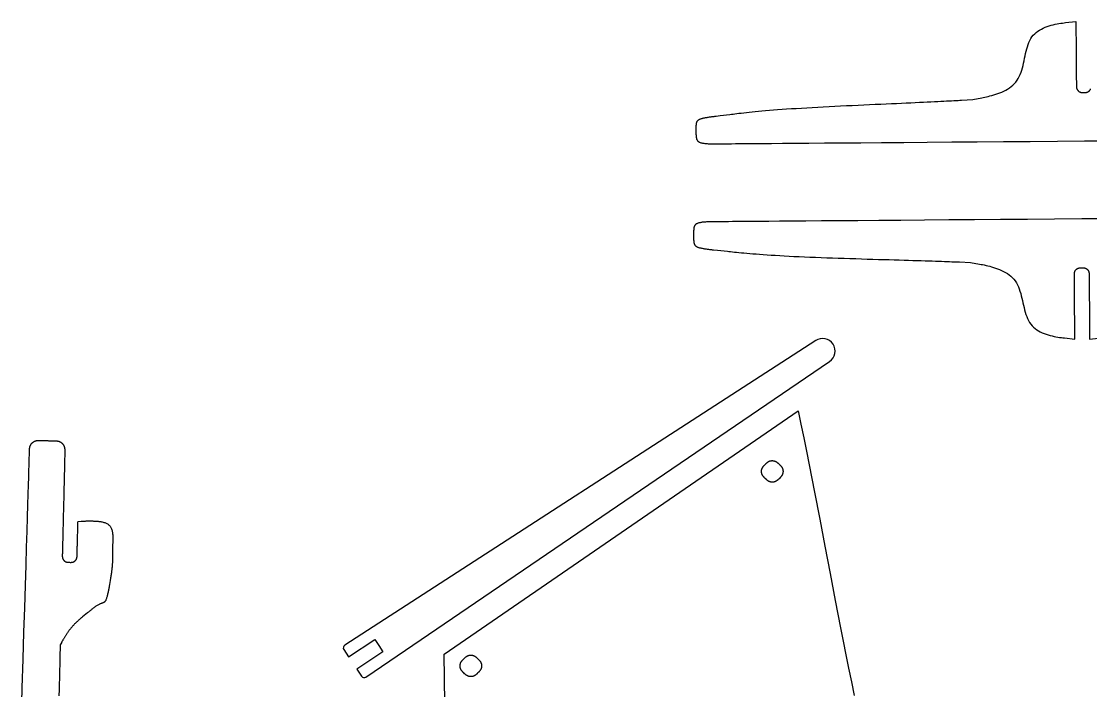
# Model space of a CAD drawing. Header units: millimetres. Extents: x -1615 to -947, y -821 to -185.
# Drawn here: x -1590.3 to -1249.1, y -406.3 to -192.7 of the extents above; entities that cross this region are included whole.
import ezdxf

# ---------------------------------------------------------------- set-up
doc = ezdxf.new("R2010")
doc.units = ezdxf.units.MM

msp = doc.modelspace()

# ---------------------------------------------------------------- linework, layer by layer
at = {"flags": 128}
for points in [[(-1242.280625, -230.929077), (-1250.989706, -230.995776), (-1259.698786, -231.062477), (-1268.349741, -231.128732), (-1276.884446, -231.194097), (-1285.244775, -231.258126), (-1293.372605, -231.320374), (-1301.209808, -231.380397), (-1308.698261, -231.437749), (-1315.779838, -231.491985), (-1322.396415, -231.542659), (-1328.489864, -231.589326), (-1334.016594, -231.631654), (-1338.991135, -231.669752), (-1343.442552, -231.703844), (-1347.399903, -231.734153), (-1350.892254, -231.7609), (-1353.948666, -231.784308), (-1356.598203, -231.804599), (-1358.869926, -231.821998), (-1360.792899, -231.836725), (-1362.396183, -231.849005), (-1363.708842, -231.859058), (-1364.759939, -231.867108), (-1365.578534, -231.873377), (-1366.193692, -231.878088), (-1366.634474, -231.881465), (-1366.929943, -231.883727), (-1367.109162, -231.8851), (-1367.201193, -231.885804), (-1367.2351, -231.886064), (-1367.239943, -231.886101), (-1368.414378, -231.895105), (-1368.59907, -231.896478), (-1368.799696, -231.897717), (-1369.014571, -231.898556), (-1369.24201, -231.898721), (-1369.480331, -231.897949), (-1369.72785, -231.895969), (-1369.982883, -231.892511), (-1370.243746, -231.887308), (-1370.508755, -231.880092), (-1370.776227, -231.870593), (-1371.044478, -231.858543), (-1371.311825, -231.843674), (-1371.576582, -231.825716), (-1371.837066, -231.8044), (-1372.091595, -231.77946), (-1372.338484, -231.750625), (-1372.576049, -231.717628), (-1372.802606, -231.680199), (-1373.016473, -231.63807), (-1373.215964, -231.590973), (-1373.399799, -231.538717), (-1373.568302, -231.481429), (-1373.722202, -231.419311), (-1373.862224, -231.352569), (-1373.989099, -231.281409), (-1374.103551, -231.206032), (-1374.20631, -231.126646), (-1374.298102, -231.043451), (-1374.379654, -230.956656), (-1374.451696, -230.866462), (-1374.514953, -230.773075), (-1374.570153, -230.676699), (-1374.618024, -230.577538), (-1374.659293, -230.475797), (-1374.694689, -230.37168), (-1374.724936, -230.265392), (-1374.750765, -230.157136), (-1374.772902, -230.047118), (-1374.792074, -229.935541), (-1374.809009, -229.822611), (-1374.824325, -229.708557), (-1374.838205, -229.593725), (-1374.850721, -229.478484), (-1374.861947, -229.363204), (-1374.871956, -229.248254), (-1374.880821, -229.134004), (-1374.888614, -229.020825), (-1374.895409, -228.909087), (-1374.901279, -228.799161), (-1374.906298, -228.691415), (-1374.910537, -228.58622), (-1374.914071, -228.483947), (-1374.916972, -228.384964), (-1374.919313, -228.289643), (-1374.921167, -228.198354), (-1374.922608, -228.111465), (-1374.923709, -228.029349), (-1374.924542, -227.952373), (-1374.925182, -227.88091), (-1374.928909, -227.398544), (-1374.932118, -226.981818), (-1374.932604, -226.916261), (-1374.933021, -226.844919), (-1374.933252, -226.768259), (-1374.93318, -226.686744), (-1374.932687, -226.600844), (-1374.931658, -226.51102), (-1374.929974, -226.417741), (-1374.927518, -226.321473), (-1374.924174, -226.222682), (-1374.919825, -226.121831), (-1374.914353, -226.019389), (-1374.907641, -225.915821), (-1374.899573, -225.811592), (-1374.890031, -225.70717), (-1374.878897, -225.603018), (-1374.866056, -225.499603), (-1374.85139, -225.397392), (-1374.834782, -225.296849), (-1374.816114, -225.198442), (-1374.79527, -225.102636), (-1374.772049, -225.009802), (-1374.745921, -224.919937), (-1374.716266, -224.832943), (-1374.682471, -224.748722), (-1374.643922, -224.667176), (-1374.6, -224.588207), (-1374.550091, -224.511716), (-1374.493579, -224.437607), (-1374.429848, -224.365781), (-1374.358284, -224.29614), (-1374.278269, -224.228587), (-1374.189189, -224.163022), (-1374.090427, -224.099349), (-1373.98137, -224.03747), (-1373.8614, -223.977285), (-1373.729902, -223.918699), (-1373.58626, -223.861612), (-1373.429859, -223.805927), (-1373.260083, -223.751544), (-1373.076316, -223.698369), (-1372.878307, -223.646324), (-1372.667266, -223.595436), (-1372.444764, -223.545754), (-1372.212374, -223.497324), (-1371.97167, -223.450195), (-1371.724224, -223.404416), (-1371.471609, -223.360036), (-1371.215398, -223.317102), (-1370.957164, -223.275664), (-1370.698478, -223.23577), (-1370.440916, -223.197467), (-1370.186051, -223.160805), (-1369.935452, -223.125832), (-1369.690695, -223.092596), (-1369.453353, -223.061146), (-1369.224997, -223.031531), (-1369.007202, -223.003798), (-1368.801539, -222.977996), (-1368.609582, -222.954174), (-1367.30947, -222.793952), (-1364.208151, -222.411635), (-1363.719564, -222.351477), (-1363.183682, -222.285928), (-1362.599728, -222.215334), (-1361.966929, -222.140037), (-1361.284507, -222.060382), (-1360.551688, -221.976712), (-1359.767697, -221.889372), (-1358.931757, -221.798707), (-1358.043094, -221.705061), (-1357.10093, -221.608777), (-1356.104492, -221.510199), (-1355.053004, -221.409673), (-1353.94569, -221.30754), (-1352.781774, -221.204148), (-1351.560481, -221.099838), (-1350.281036, -220.994956), (-1348.942663, -220.889844), (-1347.544587, -220.784849), (-1346.086031, -220.680314), (-1344.566221, -220.576583), (-1342.985544, -220.473951), (-1341.349039, -220.372515), (-1339.662906, -220.272326), (-1337.933348, -220.173434), (-1336.166565, -220.075887), (-1334.36876, -219.979735), (-1332.546133, -219.885027), (-1330.704887, -219.791812), (-1328.851223, -219.70014), (-1326.991342, -219.61006), (-1325.131444, -219.521623), (-1323.277733, -219.434875), (-1321.43641, -219.349867), (-1319.613675, -219.266649), (-1317.815731, -219.18527), (-1316.048778, -219.10578), (-1314.319019, -219.028227), (-1312.632654, -218.95266), (-1310.995886, -218.87913), (-1309.414914, -218.807685), (-1307.89478, -218.73837), (-1306.435872, -218.671205), (-1305.037419, -218.606208), (-1303.698647, -218.543392), (-1302.418785, -218.482774), (-1301.197059, -218.424371), (-1300.032699, -218.368198), (-1298.924929, -218.314271), (-1297.872981, -218.262605), (-1296.876079, -218.213217), (-1295.933452, -218.166122), (-1295.044327, -218.121336), (-1294.207934, -218.078875), (-1293.423497, -218.038756), (-1292.690245, -218.000994), (-1292.007407, -217.965603), (-1291.374209, -217.932601), (-1290.789879, -217.902003), (-1290.253643, -217.873826), (-1286.661349, -217.684629), (-1283.788057, -217.10049), (-1283.336262, -217.008229), (-1282.845861, -216.905657), (-1282.321345, -216.791224), (-1281.767208, -216.663381), (-1281.187941, -216.520579), (-1280.588037, -216.361266), (-1279.97199, -216.183897), (-1279.34429, -215.986918), (-1278.709432, -215.768783), (-1278.071907, -215.527941), (-1277.436208, -215.262843), (-1276.806828, -214.971939), (-1276.188258, -214.653681), (-1275.584993, -214.306518), (-1275.001523, -213.928902), (-1274.442342, -213.519282), (-1273.911943, -213.076111), (-1273.414817, -212.597837), (-1272.955457, -212.082913), (-1272.538357, -211.529788), (-1272.166482, -210.937863), (-1271.836702, -210.310344), (-1271.544358, -209.651389), (-1271.284792, -208.965151), (-1271.053347, -208.255788), (-1270.845367, -207.527456), (-1270.656192, -206.784311), (-1270.481166, -206.03051), (-1270.315631, -205.270208), (-1270.154928, -204.507561), (-1269.994402, -203.746725), (-1269.829394, -202.991859), (-1269.655247, -202.247116), (-1269.467302, -201.516653), (-1269.260904, -200.804626), (-1269.031392, -200.115192), (-1268.774112, -199.452507), (-1268.484405, -198.820727), (-1268.157613, -198.224007), (-1267.789078, -197.666506), (-1267.375663, -197.151366), (-1266.920305, -196.677688), (-1266.427462, -196.243559), (-1265.901593, -195.847069), (-1265.347152, -195.486306), (-1264.768598, -195.159358), (-1264.170389, -194.864312), (-1263.556983, -194.599258), (-1262.932834, -194.362283), (-1262.302403, -194.151475), (-1261.670146, -193.964924), (-1261.04052, -193.800718), (-1260.417982, -193.656944), (-1259.806992, -193.53169), (-1259.212004, -193.423046), (-1258.637478, -193.3291), (-1258.087868, -193.247938), (-1257.567637, -193.177651), (-1257.081237, -193.116326), (-1253.783274, -192.719472), (-1253.78327, -192.719897), (-1253.783247, -192.722865), (-1253.783186, -192.73092), (-1253.783066, -192.746609), (-1253.782868, -192.772473), (-1253.782574, -192.811056), (-1253.782162, -192.864904), (-1253.781614, -192.93656), (-1253.780911, -193.028567), (-1253.780032, -193.143471), (-1253.778959, -193.283814), (-1253.777673, -193.452141), (-1253.776152, -193.650997), (-1253.77438, -193.882924), (-1253.772334, -194.150467), (-1253.769997, -194.45617), (-1253.767349, -194.802576), (-1253.76437, -195.192231), (-1253.761042, -195.627677), (-1253.757343, -196.111459), (-1253.753266, -196.644849), (-1253.748838, -197.224031), (-1253.7441, -197.843917), (-1253.739088, -198.499418), (-1253.733844, -199.185447), (-1253.728406, -199.896917), (-1253.722811, -200.628737), (-1253.717099, -201.375822), (-1253.711311, -202.133084), (-1253.705483, -202.895433), (-1253.699655, -203.657781), (-1253.693866, -204.415042), (-1253.688155, -205.162128), (-1253.682561, -205.893949), (-1253.677122, -206.605419), (-1253.671878, -207.291447), (-1253.666866, -207.946949), (-1253.662128, -208.566834), (-1253.6577, -209.146016), (-1253.653623, -209.679406), (-1253.649925, -210.163188), (-1253.646596, -210.598634), (-1253.643617, -210.988289), (-1253.640969, -211.334696), (-1253.638632, -211.640398), (-1253.636587, -211.907942), (-1253.634814, -212.139869), (-1253.633294, -212.338724), (-1253.632007, -212.507051), (-1253.630934, -212.647394), (-1253.630056, -212.762298), (-1253.629353, -212.854305), (-1253.628805, -212.925962), (-1253.628393, -212.979809), (-1253.628098, -213.018393), (-1253.6279, -213.044257), (-1253.627781, -213.059945), (-1253.627718, -213.068001), (-1253.627696, -213.070968), (-1253.627693, -213.071393), (-1253.626034, -213.28816), (-1253.625751, -213.32227), (-1253.625312, -213.359437), (-1253.624586, -213.399473), (-1253.623442, -213.442184), (-1253.621748, -213.487377), (-1253.619374, -213.53486), (-1253.616188, -213.584442), (-1253.612059, -213.635931), (-1253.606858, -213.689133), (-1253.600451, -213.743857), (-1253.592707, -213.79991), (-1253.583498, -213.857101), (-1253.572689, -213.915237), (-1253.560151, -213.974127), (-1253.545753, -214.033577), (-1253.529364, -214.093395), (-1253.510852, -214.153391), (-1253.490086, -214.21337), (-1253.466935, -214.273142), (-1253.441269, -214.332513), (-1253.412993, -214.391307), (-1253.382176, -214.449404), (-1253.348919, -214.506699), (-1253.313326, -214.563089), (-1253.275504, -214.618468), (-1253.235553, -214.672732), (-1253.19358, -214.725776), (-1253.149688, -214.777495), (-1253.103979, -214.827786), (-1253.056561, -214.876543), (-1253.007534, -214.923662), (-1252.957005, -214.969039), (-1252.905077, -215.012569), (-1252.851853, -215.054146), (-1252.797438, -215.093668), (-1252.741936, -215.131028), (-1252.685451, -215.166123), (-1252.628085, -215.198847), (-1252.569946, -215.229098), (-1252.511134, -215.256769), (-1252.451771, -215.281796), (-1252.392029, -215.304274), (-1252.332102, -215.324341), (-1252.272178, -215.342129), (-1252.212448, -215.357775), (-1252.153102, -215.371415), (-1252.094331, -215.383183), (-1252.036326, -215.393216), (-1251.979275, -215.401648), (-1251.92337, -215.408615), (-1251.868801, -215.414252), (-1251.815758, -215.418695), (-1251.764433, -215.422079), (-1251.715013, -215.424541), (-1251.667692, -215.426213), (-1251.622658, -215.427235), (-1251.580102, -215.427738), (-1251.540214, -215.427859), (-1251.503185, -215.427734), (-1251.253254, -215.425862), (-1251.037304, -215.424283), (-1251.003323, -215.424011), (-1250.966296, -215.423585), (-1250.926414, -215.422871), (-1250.88387, -215.421736), (-1250.838857, -215.420049), (-1250.791566, -215.417676), (-1250.74219, -215.414488), (-1250.690921, -215.41035), (-1250.637952, -215.405131), (-1250.583475, -215.398699), (-1250.527683, -215.390922), (-1250.470767, -215.381666), (-1250.412921, -215.370801), (-1250.354336, -215.358195), (-1250.295205, -215.343713), (-1250.23572, -215.327225), (-1250.176074, -215.308599), (-1250.116459, -215.287702), (-1250.057067, -215.264401), (-1249.998092, -215.238566), (-1249.939709, -215.210103), (-1249.882038, -215.179078), (-1249.825179, -215.145595), (-1249.769235, -215.109759), (-1249.714309, -215.071675), (-1249.660503, -215.031447), (-1249.60792, -214.989182), (-1249.556662, -214.944983), (-1249.506831, -214.898955), (-1249.458531, -214.851203), (-1249.411862, -214.801831), (-1249.366928, -214.750946), (-1249.323831, -214.698651), (-1249.282673, -214.645051), (-1249.243557, -214.590251), (-1249.206586, -214.534356), (-1249.17186, -214.477471), (-1249.139485, -214.419701), (-1249.109561, -214.361148), (-1249.08219, -214.301921)], [(-1243.196609, -255.721071), (-1251.905689, -255.787758), (-1260.61477, -255.854445), (-1269.265725, -255.920687), (-1277.800431, -255.986038), (-1286.16076, -256.050055), (-1294.28859, -256.112291), (-1302.125794, -256.172302), (-1309.614247, -256.229642), (-1316.695824, -256.283868), (-1323.312401, -256.334532), (-1329.405851, -256.38119), (-1334.932582, -256.42351), (-1339.907123, -256.461601), (-1344.358539, -256.495686), (-1348.31589, -256.525988), (-1351.808242, -256.552729), (-1354.864654, -256.576134), (-1357.514191, -256.596421), (-1359.785914, -256.613817), (-1361.708887, -256.628541), (-1363.312172, -256.640818), (-1364.624831, -256.650869), (-1365.675927, -256.658917), (-1366.494523, -256.665186), (-1367.10968, -256.669896), (-1367.550462, -256.673271), (-1367.845931, -256.675534), (-1368.02515, -256.676905), (-1368.117182, -256.67761), (-1368.151088, -256.67787), (-1368.155932, -256.677907), (-1369.330424, -256.686912), (-1369.515126, -256.68837), (-1369.715757, -256.690207), (-1369.93063, -256.692664), (-1370.158056, -256.695985), (-1370.396349, -256.700412), (-1370.64382, -256.706188), (-1370.898783, -256.713556), (-1371.159547, -256.722758), (-1371.424427, -256.734038), (-1371.691734, -256.747637), (-1371.95978, -256.7638), (-1372.226878, -256.782769), (-1372.49134, -256.804786), (-1372.751478, -256.830095), (-1373.005605, -256.858938), (-1373.252031, -256.891557), (-1373.489071, -256.928197), (-1373.715036, -256.969098), (-1373.928237, -257.014506), (-1374.126988, -257.064661), (-1374.310003, -257.119734), (-1374.47761, -257.179605), (-1374.63054, -257.244081), (-1374.769524, -257.312967), (-1374.895292, -257.386071), (-1375.008574, -257.463201), (-1375.110101, -257.544161), (-1375.200604, -257.628759), (-1375.280813, -257.716803), (-1375.351459, -257.808098), (-1375.413274, -257.902452), (-1375.466987, -257.999669), (-1375.513328, -258.099559), (-1375.553029, -258.201929), (-1375.586819, -258.306583), (-1375.615431, -258.41333), (-1375.639595, -258.521974), (-1375.66004, -258.632325), (-1375.677497, -258.744188), (-1375.692698, -258.857371), (-1375.706265, -258.971649), (-1375.718383, -259.086684), (-1375.729133, -259.202108), (-1375.738593, -259.317552), (-1375.746841, -259.432645), (-1375.753956, -259.547019), (-1375.760018, -259.660307), (-1375.765103, -259.772138), (-1375.769293, -259.882144), (-1375.772663, -259.989956), (-1375.775295, -260.095205), (-1375.777266, -260.197521), (-1375.778654, -260.296537), (-1375.77954, -260.391884), (-1375.78, -260.483192), (-1375.780114, -260.570093), (-1375.779961, -260.652217), (-1375.779619, -260.729196), (-1375.779167, -260.800661), (-1375.775532, -261.283029), (-1375.772326, -261.699638), (-1375.771803, -261.765176), (-1375.771122, -261.836496), (-1375.770173, -261.91313), (-1375.768847, -261.99461), (-1375.767033, -262.080471), (-1375.764621, -262.170243), (-1375.761502, -262.26346), (-1375.757567, -262.359653), (-1375.752704, -262.458357), (-1375.746804, -262.559102), (-1375.739759, -262.661423), (-1375.731456, -262.764851), (-1375.721787, -262.868919), (-1375.710642, -262.97316), (-1375.69791, -263.077105), (-1375.683483, -263.180288), (-1375.66725, -263.282241), (-1375.649101, -263.382497), (-1375.628927, -263.480588), (-1375.606617, -263.576048), (-1375.581978, -263.6685), (-1375.554476, -263.757941), (-1375.523495, -263.84446), (-1375.488418, -263.928144), (-1375.448626, -264.009083), (-1375.403503, -264.087365), (-1375.352433, -264.163077), (-1375.294797, -264.236309), (-1375.229979, -264.307148), (-1375.157361, -264.375685), (-1375.076326, -264.442006), (-1374.986258, -264.5062), (-1374.886539, -264.568356), (-1374.776552, -264.628563), (-1374.655679, -264.686908), (-1374.523303, -264.74348), (-1374.378809, -264.798367), (-1374.221578, -264.851659), (-1374.050993, -264.903442), (-1373.866437, -264.953807), (-1373.667658, -265.002822), (-1373.455864, -265.050482), (-1373.232628, -265.096762), (-1372.999526, -265.141637), (-1372.758129, -265.185086), (-1372.510012, -265.227081), (-1372.256747, -265.267598), (-1371.999908, -265.306614), (-1371.741069, -265.344104), (-1371.481802, -265.380044), (-1371.223684, -265.414409), (-1370.968285, -265.447175), (-1370.717179, -265.478317), (-1370.471941, -265.507811), (-1370.234143, -265.535633), (-1370.005359, -265.561758), (-1369.787163, -265.586161), (-1369.581127, -265.608819), (-1369.388827, -265.629708), (-1368.086405, -265.770057), (-1364.9796, -266.104783), (-1364.490149, -266.157443), (-1363.953328, -266.214768), (-1363.368362, -266.276402), (-1362.734485, -266.34199), (-1362.050926, -266.411174), (-1361.316913, -266.4836), (-1360.531677, -266.558911), (-1359.694448, -266.636752), (-1358.804455, -266.716767), (-1357.860929, -266.798599), (-1356.8631, -266.881893), (-1355.810196, -266.966293), (-1354.701449, -267.051443), (-1353.536088, -267.136986), (-1352.313342, -267.222568), (-1351.032442, -267.307833), (-1349.692617, -267.392423), (-1348.293097, -267.475984), (-1346.833113, -267.558159), (-1345.311893, -267.638593), (-1343.72983, -267.716997), (-1342.091963, -267.793349), (-1340.404494, -267.867695), (-1338.673624, -267.94008), (-1336.905555, -268.010551), (-1335.106488, -268.079152), (-1333.282626, -268.14593), (-1331.440167, -268.21093), (-1329.585315, -268.274197), (-1327.724272, -268.335779), (-1325.863237, -268.395718), (-1324.008414, -268.454064), (-1322.166003, -268.510859), (-1320.342207, -268.56615), (-1318.543226, -268.619982), (-1316.775262, -268.672402), (-1315.044516, -268.723456), (-1313.35719, -268.773187), (-1311.719485, -268.821643), (-1310.137604, -268.868868), (-1308.616584, -268.914896), (-1307.156817, -268.959712), (-1305.757529, -269.003289), (-1304.417951, -269.045596), (-1303.137307, -269.086609), (-1301.914829, -269.126299), (-1300.749741, -269.164637), (-1299.641274, -269.201598), (-1298.588655, -269.237152), (-1297.591111, -269.271272), (-1296.647871, -269.303929), (-1295.758162, -269.335098), (-1294.921214, -269.364749), (-1294.136252, -269.392855), (-1293.402506, -269.419389), (-1292.719204, -269.444322), (-1292.085572, -269.467627), (-1291.500839, -269.489276), (-1290.964235, -269.509242), (-1287.369452, -269.643428), (-1284.487534, -270.183528), (-1284.034377, -270.268863), (-1283.542459, -270.363918), (-1283.016249, -270.47031), (-1282.460216, -270.589658), (-1281.878827, -270.723579), (-1281.276551, -270.873692), (-1280.657854, -271.041614), (-1280.027209, -271.228964), (-1279.38908, -271.437358), (-1278.747938, -271.668417), (-1278.108249, -271.923757), (-1277.474483, -272.204997), (-1276.851108, -272.513753), (-1276.242593, -272.851646), (-1275.653404, -273.220292), (-1275.088011, -273.621308), (-1274.550883, -274.056316), (-1274.046486, -274.52693), (-1273.57929, -275.034769), (-1273.153763, -275.581452), (-1272.772864, -276.167622), (-1272.433507, -276.790027), (-1272.131103, -277.444438), (-1271.861054, -278.12663), (-1271.61877, -278.832375), (-1271.399656, -279.557447), (-1271.19912, -280.297618), (-1271.012567, -281.048661), (-1270.835405, -281.806348), (-1270.663041, -282.566454), (-1270.490881, -283.324751), (-1270.31433, -284.077012), (-1270.128798, -284.81901), (-1269.929689, -285.546517), (-1269.712411, -286.255307), (-1269.472371, -286.941153), (-1269.204974, -287.599829), (-1268.905628, -288.227105), (-1268.56974, -288.818757), (-1268.192715, -289.370555), (-1267.771465, -289.879309), (-1267.308913, -290.345963), (-1266.809486, -290.772498), (-1266.277613, -291.160892), (-1265.717721, -291.513126), (-1265.134237, -291.83118), (-1264.531588, -292.117033), (-1263.914204, -292.372665), (-1263.286509, -292.600056), (-1262.652933, -292.801187), (-1262.017903, -292.978034), (-1261.385845, -293.132582), (-1260.761189, -293.266807), (-1260.148362, -293.38269), (-1259.551789, -293.48221), (-1258.9759, -293.567349), (-1258.425122, -293.640084), (-1257.903882, -293.702397), (-1257.416609, -293.756266), (-1254.113007, -294.10257), (-1254.11301, -294.102146), (-1254.113033, -294.099178), (-1254.113094, -294.091123), (-1254.113214, -294.075434), (-1254.113412, -294.04957), (-1254.113708, -294.010986), (-1254.114119, -293.957138), (-1254.114668, -293.885481), (-1254.115372, -293.793473), (-1254.116251, -293.678568), (-1254.117325, -293.538224), (-1254.118614, -293.369895), (-1254.120136, -293.171038), (-1254.121911, -292.939109), (-1254.123958, -292.671564), (-1254.126298, -292.365858), (-1254.12895, -292.019449), (-1254.131932, -291.629792), (-1254.135264, -291.194341), (-1254.138967, -290.710555), (-1254.143048, -290.177161), (-1254.147481, -289.597974), (-1254.152226, -288.978084), (-1254.157243, -288.322576), (-1254.162493, -287.636541), (-1254.167938, -286.925066), (-1254.173539, -286.193239), (-1254.179257, -285.446148), (-1254.185053, -284.68888), (-1254.190887, -283.926524), (-1254.196722, -283.164169), (-1254.202517, -282.406902), (-1254.208235, -281.659811), (-1254.213836, -280.927983), (-1254.219281, -280.216508), (-1254.224531, -279.530473), (-1254.229548, -278.874966), (-1254.234292, -278.255075), (-1254.238724, -277.675889), (-1254.242807, -277.142494), (-1254.246509, -276.658708), (-1254.249843, -276.223258), (-1254.252824, -275.8336), (-1254.255475, -275.487191), (-1254.257815, -275.181486), (-1254.259862, -274.91394), (-1254.261638, -274.682012), (-1254.263159, -274.483154), (-1254.264448, -274.314826), (-1254.265522, -274.174481), (-1254.266401, -274.059577), (-1254.267106, -273.967568), (-1254.267653, -273.895912), (-1254.268066, -273.842063), (-1254.268361, -273.803479), (-1254.26856, -273.777615), (-1254.26868, -273.761928), (-1254.268741, -273.753871), (-1254.268764, -273.750903), (-1254.268767, -273.750479), (-1254.270424, -273.53377), (-1254.270663, -273.49967), (-1254.270792, -273.462509), (-1254.270679, -273.422477), (-1254.270189, -273.379765), (-1254.269187, -273.334563), (-1254.267541, -273.28706), (-1254.265115, -273.237446), (-1254.261777, -273.185912), (-1254.257392, -273.132648), (-1254.251826, -273.077842), (-1254.244946, -273.021687), (-1254.236616, -272.96437), (-1254.226704, -272.906083), (-1254.215074, -272.847016), (-1254.201595, -272.787358), (-1254.186132, -272.7273), (-1254.168549, -272.667032), (-1254.148714, -272.606742), (-1254.126493, -272.546623), (-1254.101751, -272.486863), (-1254.074393, -272.427639), (-1254.044484, -272.36907), (-1254.012125, -272.311264), (-1253.977419, -272.254326), (-1253.940466, -272.198363), (-1253.901369, -272.143481), (-1253.860232, -272.089787), (-1253.817155, -272.037385), (-1253.772241, -271.986383), (-1253.725592, -271.936888), (-1253.677311, -271.889005), (-1253.627499, -271.842841), (-1253.576259, -271.798502), (-1253.523692, -271.756093), (-1253.469902, -271.715722), (-1253.41499, -271.677495), (-1253.359057, -271.641518), (-1253.302208, -271.607897), (-1253.244543, -271.57674), (-1253.186165, -271.54815), (-1253.127191, -271.522195), (-1253.067799, -271.498784), (-1253.008181, -271.477783), (-1252.948529, -271.45906), (-1252.889037, -271.442482), (-1252.829896, -271.427917), (-1252.771301, -271.415232), (-1252.713442, -271.404295), (-1252.656513, -271.394973), (-1252.600705, -271.387135), (-1252.546213, -271.380646), (-1252.493229, -271.375376), (-1252.441943, -271.371192), (-1252.392551, -271.367961), (-1252.345243, -271.36555), (-1252.300214, -271.363827), (-1252.257655, -271.362661), (-1252.217758, -271.361918), (-1252.180716, -271.361465), (-1251.930688, -271.359443), (-1251.714796, -271.357807), (-1251.680825, -271.357572), (-1251.643806, -271.357447), (-1251.603929, -271.357567), (-1251.561384, -271.358069), (-1251.516362, -271.359084), (-1251.469054, -271.360751), (-1251.419648, -271.363202), (-1251.368335, -271.366574), (-1251.315307, -271.371002), (-1251.260752, -271.376618), (-1251.204863, -271.38356), (-1251.147828, -271.391962), (-1251.089837, -271.401959), (-1251.031082, -271.413686), (-1250.971753, -271.427277), (-1250.912038, -271.442868), (-1250.85213, -271.460595), (-1250.792219, -271.48059), (-1250.732494, -271.502991), (-1250.673145, -271.52793), (-1250.614349, -271.555505), (-1250.556224, -271.585652), (-1250.498874, -271.618266), (-1250.442403, -271.653247), (-1250.386915, -271.690489), (-1250.332513, -271.72989), (-1250.279301, -271.771346), (-1250.227385, -271.814755), (-1250.176867, -271.860014), (-1250.12785, -271.907019), (-1250.08044, -271.955668), (-1250.03474, -272.005857), (-1249.990854, -272.057483), (-1249.948886, -272.110442), (-1249.90894, -272.164632), (-1249.871119, -272.21995), (-1249.835528, -272.276293), (-1249.802271, -272.333557), (-1249.771451, -272.391638), (-1249.743172, -272.450436), (-1249.7175, -272.50983), (-1249.694342, -272.569642), (-1249.673568, -272.629679), (-1249.655045, -272.689747), (-1249.638644, -272.749652), (-1249.624233, -272.809201), (-1249.611683, -272.868199), (-1249.60086, -272.926453), (-1249.591636, -272.98377), (-1249.583878, -273.039956), (-1249.577454, -273.094817), (-1249.572236, -273.148159), (-1249.568092, -273.199788), (-1249.564891, -273.249511), (-1249.562501, -273.297135), (-1249.560792, -273.342464), (-1249.559634, -273.385307), (-1249.558894, -273.425469), (-1249.558441, -273.462756), (-1249.556411, -273.714443), (-1249.556408, -273.714868), (-1249.556385, -273.717847), (-1249.556323, -273.725931), (-1249.556204, -273.741673), (-1249.556005, -273.767627), (-1249.555709, -273.806346), (-1249.555297, -273.86038), (-1249.554748, -273.932286), (-1249.554043, -274.024614), (-1249.553162, -274.139917), (-1249.552086, -274.28075), (-1249.550795, -274.449663), (-1249.549272, -274.649211), (-1249.547494, -274.881945), (-1249.545443, -275.15042), (-1249.5431, -275.457187), (-1249.540444, -275.8048), (-1249.537458, -276.195811), (-1249.534121, -276.632774), (-1249.530413, -277.11824), (-1249.526325, -277.653487), (-1249.521885, -278.234685), (-1249.517134, -278.85673), (-1249.51211, -279.514514), (-1249.506852, -280.202932), (-1249.501399, -280.916878), (-1249.495789, -281.651248), (-1249.490063, -282.400934), (-1249.484259, -283.160832), (-1249.478416, -283.925835), (-1249.472573, -284.690839), (-1249.466769, -285.450738), (-1249.461042, -286.200423), (-1249.455433, -286.934793), (-1249.44998, -287.648739), (-1249.444722, -288.337157), (-1249.439697, -288.994941), (-1249.434946, -289.616985), (-1249.430507, -290.198184), (-1249.426419, -290.733431), (-1249.422711, -291.218898), (-1249.419373, -291.65586), (-1249.416387, -292.046872), (-1249.413731, -292.394484), (-1249.411389, -292.701251), (-1249.409339, -292.969726), (-1249.407561, -293.202461), (-1249.406036, -293.402009), (-1249.404746, -293.570922), (-1249.40367, -293.711754), (-1249.40279, -293.827058), (-1249.402085, -293.919385), (-1249.401535, -293.991291), (-1249.401122, -294.045326), (-1249.400826, -294.084044), (-1249.400629, -294.109999), (-1249.400509, -294.125741), (-1249.400447, -294.133825), (-1249.400424, -294.136803), (-1249.40042, -294.137229), (-1246.524325, -293.858013)], [(-1452.610053, -598.752233), (-1455.393246, -394.651393), (-1342.428533, -316.974176)], [(-1342.428533, -316.974176), (-1341.528427, -321.295985), (-1340.641933, -325.620227), (-1339.767654, -329.946595), (-1338.904196, -334.274781), (-1338.05016, -338.604478), (-1337.20415, -342.935377), (-1335.530625, -351.599556), (-1333.872449, -360.264858), (-1332.218449, -368.928824), (-1330.557454, -377.588995), (-1328.878292, -386.24291), (-1328.028407, -390.566753), (-1327.169792, -394.888111), (-1326.301049, -399.206675), (-1325.420781, -403.522138), (-1324.527594, -407.834192)], [(-1590.252623, -415.066272), (-1589.95876, -405.401357), (-1589.680865, -396.261573), (-1589.421217, -387.721939), (-1589.182098, -379.857474), (-1588.965217, -372.724441), (-1588.770006, -366.304087), (-1588.595324, -360.558901), (-1588.440029, -355.451375), (-1588.302982, -350.943998), (-1588.183042, -346.999263), (-1588.079069, -343.579658), (-1587.989922, -340.647675), (-1587.91446, -338.165805), (-1587.851544, -336.096538), (-1587.800033, -334.402365), (-1587.758786, -333.045776), (-1587.726662, -331.989262), (-1587.702522, -331.195313), (-1587.685225, -330.626421), (-1587.67363, -330.245076), (-1587.666597, -330.013768), (-1587.662986, -329.894988), (-1587.661655, -329.851227), (-1587.661465, -329.844976), (-1587.651834, -329.529738), (-1587.650286, -329.480135), (-1587.648412, -329.426088), (-1587.646029, -329.36788), (-1587.642955, -329.305796), (-1587.639008, -329.240119), (-1587.634004, -329.171134), (-1587.627763, -329.099125), (-1587.620102, -329.024374), (-1587.610838, -328.947168), (-1587.59979, -328.867789), (-1587.586775, -328.786522), (-1587.571611, -328.70365), (-1587.554116, -328.619458), (-1587.534107, -328.534229), (-1587.511402, -328.448249), (-1587.485819, -328.3618), (-1587.457176, -328.275166), (-1587.425291, -328.188633), (-1587.389981, -328.102483), (-1587.351064, -328.017001), (-1587.308413, -327.932448), (-1587.262122, -327.848994), (-1587.212342, -327.766785), (-1587.159221, -327.685969), (-1587.10291, -327.606693), (-1587.043557, -327.529104), (-1586.981313, -327.453348), (-1586.916328, -327.379573), (-1586.84875, -327.307926), (-1586.778729, -327.238553), (-1586.706415, -327.171602), (-1586.631958, -327.10722), (-1586.555508, -327.045553), (-1586.477213, -326.986749), (-1586.397223, -326.930954), (-1586.315689, -326.878316), (-1586.23276, -326.828982), (-1586.148585, -326.783098), (-1586.063314, -326.740812), (-1585.977096, -326.70227), (-1585.890103, -326.667561), (-1585.802589, -326.636544), (-1585.714832, -326.609018), (-1585.627107, -326.584782), (-1585.53969, -326.563637), (-1585.452858, -326.545381), (-1585.366888, -326.529815), (-1585.282056, -326.516739), (-1585.198637, -326.505951), (-1585.116909, -326.497252), (-1585.037148, -326.490442), (-1584.95963, -326.48532), (-1584.884632, -326.481685), (-1584.812429, -326.479338), (-1584.743299, -326.478078), (-1584.677518, -326.477705), (-1584.615361, -326.478018), (-1584.557106, -326.478817), (-1584.503028, -326.479903), (-1584.138043, -326.488721), (-1584.137951, -326.488724), (-1584.13731, -326.488739), (-1584.135568, -326.488781), (-1584.132175, -326.488864), (-1584.126582, -326.488999), (-1584.118239, -326.489201), (-1584.106595, -326.489484), (-1584.0911, -326.489859), (-1584.071204, -326.490341), (-1584.046357, -326.490943), (-1584.016009, -326.491679), (-1583.97961, -326.492561), (-1583.936609, -326.493603), (-1583.886457, -326.494818), (-1583.828603, -326.49622), (-1583.762497, -326.497822), (-1583.68759, -326.499638), (-1583.60333, -326.501679), (-1583.509169, -326.503961), (-1583.404555, -326.506496), (-1583.289214, -326.509292), (-1583.163971, -326.512327), (-1583.029926, -326.515575), (-1582.888179, -326.51901), (-1582.739831, -326.522605), (-1582.585982, -326.526333), (-1582.427732, -326.530168), (-1582.266181, -326.534083), (-1582.10243, -326.538052), (-1581.937578, -326.542046), (-1581.772727, -326.546041), (-1581.608976, -326.55001), (-1581.447425, -326.553925), (-1581.289175, -326.55776), (-1581.135326, -326.561488), (-1580.986978, -326.565083), (-1580.845231, -326.568518), (-1580.711186, -326.571766), (-1580.585943, -326.574801), (-1580.470602, -326.577597), (-1580.365988, -326.580132), (-1580.271827, -326.582414), (-1580.187567, -326.584455), (-1580.11266, -326.586271), (-1580.046554, -326.587873), (-1579.9887, -326.589275), (-1579.938548, -326.59049), (-1579.895547, -326.591532), (-1579.859148, -326.592414), (-1579.8288, -326.59315), (-1579.803953, -326.593752), (-1579.784057, -326.594234), (-1579.768562, -326.594609), (-1579.756918, -326.594892), (-1579.748574, -326.595094), (-1579.742981, -326.595229), (-1579.739589, -326.595312), (-1579.737847, -326.595354), (-1579.737205, -326.595369), (-1579.737114, -326.595372), (-1579.438617, -326.602606), (-1579.391649, -326.603773), (-1579.340469, -326.605215), (-1579.285345, -326.607101), (-1579.226544, -326.609596), (-1579.164332, -326.612867), (-1579.098976, -326.617082), (-1579.030743, -326.622407), (-1578.959898, -326.62901), (-1578.886709, -326.637058), (-1578.811443, -326.646718), (-1578.734366, -326.658156), (-1578.655745, -326.671539), (-1578.575846, -326.687036), (-1578.494936, -326.704812), (-1578.413282, -326.725034), (-1578.331151, -326.747871), (-1578.248808, -326.773488), (-1578.166521, -326.802053), (-1578.084557, -326.833732), (-1578.003181, -326.868693), (-1577.922638, -326.907054), (-1577.843074, -326.948732), (-1577.764615, -326.993598), (-1577.687386, -327.041521), (-1577.611509, -327.092369), (-1577.537111, -327.146013), (-1577.464315, -327.202321), (-1577.393246, -327.261163), (-1577.324028, -327.322408), (-1577.256785, -327.385926), (-1577.191643, -327.451585), (-1577.128726, -327.519255), (-1577.068157, -327.588806), (-1577.010062, -327.660106), (-1576.954565, -327.733024), (-1576.90179, -327.807431), (-1576.851862, -327.883196), (-1576.804905, -327.960187), (-1576.761044, -328.038274), (-1576.720403, -328.117327), (-1576.683061, -328.197192), (-1576.648909, -328.27763), (-1576.617796, -328.358381), (-1576.589567, -328.439182), (-1576.564069, -328.519773), (-1576.541149, -328.599891), (-1576.520653, -328.679276), (-1576.502428, -328.757666), (-1576.486321, -328.834801), (-1576.472178, -328.910418), (-1576.459846, -328.984256), (-1576.449172, -329.056055), (-1576.440001, -329.125552), (-1576.432182, -329.192487), (-1576.42556, -329.256597), (-1576.419981, -329.317623), (-1576.415294, -329.375302), (-1576.411344, -329.429373), (-1576.407977, -329.479574), (-1576.386564, -329.818437), (-1576.38658, -329.819128), (-1576.386698, -329.823959), (-1576.387016, -329.837074), (-1576.387636, -329.862613), (-1576.388658, -329.904718), (-1576.390182, -329.967531), (-1576.39231, -330.055193), (-1576.395141, -330.171845), (-1576.398776, -330.321629), (-1576.403316, -330.508687), (-1576.408861, -330.737159), (-1576.415511, -331.011188), (-1576.423368, -331.334915), (-1576.432531, -331.712482), (-1576.443101, -332.148029), (-1576.45518, -332.645699), (-1576.468866, -333.209633), (-1576.484261, -333.843972), (-1576.501465, -334.552858), (-1576.520579, -335.340433), (-1576.541653, -336.208767), (-1576.564536, -337.151648), (-1576.589027, -338.160793), (-1576.614926, -339.227918), (-1576.642031, -340.344742), (-1576.67014, -341.50298), (-1576.699054, -342.694351), (-1576.728571, -343.910571), (-1576.75849, -345.143356), (-1576.78861, -346.384425), (-1576.81873, -347.625493), (-1576.848649, -348.858279), (-1576.878166, -350.074499), (-1576.907079, -351.265869), (-1576.935189, -352.424108), (-1576.962294, -353.540931), (-1576.988192, -354.608057), (-1577.012684, -355.617202), (-1577.035567, -356.560083), (-1577.056641, -357.428416), (-1577.075755, -358.215991), (-1577.092959, -358.924877), (-1577.108354, -359.559217), (-1577.12204, -360.12315), (-1577.134118, -360.62082), (-1577.144689, -361.056368), (-1577.153852, -361.433934), (-1577.161709, -361.757661), (-1577.168359, -362.03169), (-1577.173904, -362.260163), (-1577.178444, -362.44722), (-1577.182079, -362.597005), (-1577.18491, -362.713657), (-1577.187038, -362.801318), (-1577.188562, -362.864131), (-1577.189584, -362.906236), (-1577.190204, -362.931776), (-1577.190522, -362.94489), (-1577.190639, -362.949722), (-1577.190656, -362.950412), (-1577.195906, -363.167846), (-1577.19671, -363.202061), (-1577.197455, -363.239347), (-1577.198005, -363.279516), (-1577.198223, -363.322378), (-1577.19797, -363.367743), (-1577.19711, -363.415422), (-1577.195507, -363.465226), (-1577.193021, -363.516966), (-1577.189518, -363.57045), (-1577.184858, -363.625491), (-1577.178906, -363.681898), (-1577.171524, -363.739483), (-1577.162575, -363.798055), (-1577.151921, -363.857425), (-1577.139426, -363.917404), (-1577.124953, -363.977803), (-1577.108363, -364.03843), (-1577.089521, -364.099098), (-1577.068288, -364.159617), (-1577.044529, -364.219797), (-1577.018144, -364.279462), (-1576.989196, -364.338493), (-1576.957785, -364.396783), (-1576.924011, -364.454226), (-1576.887974, -364.510715), (-1576.849777, -364.566144), (-1576.809518, -364.620407), (-1576.767299, -364.673398), (-1576.72322, -364.72501), (-1576.677382, -364.775137), (-1576.629885, -364.823672), (-1576.58083, -364.87051), (-1576.530318, -364.915544), (-1576.478448, -364.958668), (-1576.425323, -364.999775), (-1576.371041, -365.038759), (-1576.315704, -365.075513), (-1576.259413, -365.109932), (-1576.202268, -365.14191), (-1576.144369, -365.171339), (-1576.085833, -365.198153), (-1576.026838, -365.222441), (-1575.96758, -365.244332), (-1575.908252, -365.263956), (-1575.84905, -365.28144), (-1575.790168, -365.296913), (-1575.7318, -365.310504), (-1575.674142, -365.322343), (-1575.617387, -365.332557), (-1575.56173, -365.341276), (-1575.507367, -365.348629), (-1575.45449, -365.354743), (-1575.403296, -365.359749), (-1575.353978, -365.363774), (-1575.306731, -365.366948), (-1575.26175, -365.369399), (-1575.219229, -365.371257), (-1575.179364, -365.372649), (-1575.142347, -365.373705), (-1574.89247, -365.379803), (-1574.676607, -365.385011), (-1574.64264, -365.385809), (-1574.605623, -365.386545), (-1574.565746, -365.387083), (-1574.523196, -365.387284), (-1574.478162, -365.387009), (-1574.430833, -365.38612), (-1574.381397, -365.384477), (-1574.330042, -365.381944), (-1574.276957, -365.37838), (-1574.222331, -365.373649), (-1574.166352, -365.36761), (-1574.109208, -365.360127), (-1574.051089, -365.351059), (-1573.992182, -365.340269), (-1573.932676, -365.327619), (-1573.872759, -365.312969), (-1573.812621, -365.296182), (-1573.752449, -365.277118), (-1573.692432, -365.25564), (-1573.632758, -365.231609), (-1573.573603, -365.204926), (-1573.515084, -365.175654), (-1573.457305, -365.143896), (-1573.400371, -365.109753), (-1573.344387, -365.07333), (-1573.289455, -365.034729), (-1573.235681, -364.994051), (-1573.183169, -364.951401), (-1573.132023, -364.90688), (-1573.082348, -364.860591), (-1573.034247, -364.812637), (-1572.987825, -364.763121), (-1572.943186, -364.712145), (-1572.900435, -364.659811), (-1572.859675, -364.606223), (-1572.821011, -364.551483), (-1572.784548, -364.495694), (-1572.750389, -364.438958), (-1572.718638, -364.381378), (-1572.689401, -364.323057), (-1572.662743, -364.264113), (-1572.638575, -364.204724), (-1572.616772, -364.145086), (-1572.597206, -364.085393), (-1572.579753, -364.025839), (-1572.564284, -363.966619), (-1572.550674, -363.907928), (-1572.538796, -363.849961), (-1572.528525, -363.79291), (-1572.519732, -363.736972), (-1572.512293, -363.682341), (-1572.50608, -363.629211), (-1572.500967, -363.577777), (-1572.496828, -363.528234), (-1572.493536, -363.480775), (-1572.490965, -363.435596), (-1572.488988, -363.392891), (-1572.48748, -363.352854), (-1572.486312, -363.315681), (-1572.479449, -363.064751), (-1572.479443, -363.064527), (-1572.4794, -363.062956), (-1572.479283, -363.058694), (-1572.479056, -363.050393), (-1572.478681, -363.036707), (-1572.478122, -363.016291), (-1572.477342, -362.987798), (-1572.476303, -362.949883), (-1572.47497, -362.901198), (-1572.473305, -362.840398), (-1572.471272, -362.766138), (-1572.468833, -362.67707), (-1572.465951, -362.571848), (-1572.462591, -362.449127), (-1572.458714, -362.307561), (-1572.454284, -362.145802), (-1572.449265, -361.962506), (-1572.443619, -361.756326), (-1572.437309, -361.525915), (-1572.430299, -361.269929), (-1572.42257, -360.987693), (-1572.414178, -360.681227), (-1572.405196, -360.353223), (-1572.395697, -360.006374), (-1572.385757, -359.643371), (-1572.375448, -359.266907), (-1572.364844, -358.879674), (-1572.354018, -358.484365), (-1572.343046, -358.083671), (-1572.331999, -357.680284), (-1572.320953, -357.276898), (-1572.30998, -356.876204), (-1572.299155, -356.480894), (-1572.28855, -356.093662), (-1572.278241, -355.717198), (-1572.268301, -355.354195), (-1572.258802, -355.007345), (-1572.24982, -354.679342), (-1572.241428, -354.372876), (-1572.233699, -354.09064), (-1572.226689, -353.834653), (-1572.220379, -353.604243), (-1572.214733, -353.398063), (-1572.209714, -353.214767), (-1572.205284, -353.053008), (-1572.201408, -352.911442), (-1572.198047, -352.788721), (-1572.195166, -352.683499), (-1572.192726, -352.594431), (-1572.190693, -352.52017), (-1572.189028, -352.459371), (-1572.187695, -352.410686), (-1572.186656, -352.372771), (-1572.185876, -352.344278), (-1572.185317, -352.323862), (-1572.184942, -352.310176), (-1572.184715, -352.301875), (-1572.184598, -352.297612), (-1572.184555, -352.296042), (-1572.184549, -352.295818)], [(-1352.881822, -338.628284), (-1353.090777, -338.423951), (-1353.123636, -338.391778), (-1353.159318, -338.356595), (-1353.197513, -338.318457), (-1353.237911, -338.277419), (-1353.2802, -338.233536), (-1353.324071, -338.186864), (-1353.369211, -338.137458), (-1353.415312, -338.085372), (-1353.462062, -338.030661), (-1353.50915, -337.973381), (-1353.556266, -337.913588), (-1353.603099, -337.851334), (-1353.649339, -337.786677), (-1353.694674, -337.719671), (-1353.738795, -337.650371), (-1353.78139, -337.578833), (-1353.822149, -337.50511), (-1353.860761, -337.429259), (-1353.896916, -337.351334), (-1353.930303, -337.271391), (-1353.960663, -337.189507), (-1353.987942, -337.105853), (-1354.012138, -337.020621), (-1354.033249, -336.934004), (-1354.051273, -336.846196), (-1354.066208, -336.757388), (-1354.078051, -336.667775), (-1354.086802, -336.577548), (-1354.092457, -336.486902), (-1354.095015, -336.396027), (-1354.094474, -336.305119), (-1354.09083, -336.214369), (-1354.084084, -336.12397), (-1354.074231, -336.034116), (-1354.061271, -335.944999), (-1354.045201, -335.856811), (-1354.026019, -335.769747), (-1354.003724, -335.683999), (-1353.978312, -335.599759), (-1353.949782, -335.517221), (-1353.918183, -335.436556), (-1353.883774, -335.357848), (-1353.846863, -335.281157), (-1353.80776, -335.206548), (-1353.766773, -335.134081), (-1353.724212, -335.063818), (-1353.680387, -334.995821), (-1353.635606, -334.930153), (-1353.590179, -334.866875), (-1353.544414, -334.806049), (-1353.498622, -334.747738), (-1353.453111, -334.692003), (-1353.408191, -334.638906), (-1353.364171, -334.588509), (-1353.32136, -334.540874), (-1353.280068, -334.496063), (-1353.240603, -334.454138), (-1353.203275, -334.415161), (-1353.168393, -334.379194), (-1352.93196, -334.137375), (-1352.727627, -333.92842), (-1352.695454, -333.895562), (-1352.660271, -333.859879), (-1352.622133, -333.821684), (-1352.581096, -333.781286), (-1352.537214, -333.738996), (-1352.490542, -333.695125), (-1352.441137, -333.649984), (-1352.389052, -333.603882), (-1352.334343, -333.557131), (-1352.277066, -333.510041), (-1352.217274, -333.462923), (-1352.155024, -333.416087), (-1352.090371, -333.369844), (-1352.023369, -333.324505), (-1351.954074, -333.28038), (-1351.882541, -333.23778), (-1351.808824, -333.197015), (-1351.73298, -333.158396), (-1351.655064, -333.122234), (-1351.575129, -333.08884), (-1351.493255, -333.058472), (-1351.409612, -333.031183), (-1351.324391, -333.006978), (-1351.237786, -332.985856), (-1351.14999, -332.967821), (-1351.061195, -332.952875), (-1350.971595, -332.94102), (-1350.881381, -332.932258), (-1350.790747, -332.926591), (-1350.699886, -332.924022), (-1350.60899, -332.924552), (-1350.518253, -332.928185), (-1350.427866, -332.934921), (-1350.338023, -332.944764), (-1350.248916, -332.957714), (-1350.160739, -332.973776), (-1350.073683, -332.99295), (-1349.987943, -333.015239), (-1349.90371, -333.040645), (-1349.821177, -333.06917), (-1349.740516, -333.100765), (-1349.66181, -333.135172), (-1349.585121, -333.172082), (-1349.510512, -333.211185), (-1349.438044, -333.252172), (-1349.36778, -333.294734), (-1349.299781, -333.338562), (-1349.234109, -333.383346), (-1349.170828, -333.428776), (-1349.109998, -333.474545), (-1349.051681, -333.520341), (-1348.995941, -333.565856), (-1348.942838, -333.610781), (-1348.892435, -333.654806), (-1348.844795, -333.697622), (-1348.799978, -333.73892), (-1348.758047, -333.77839), (-1348.719065, -333.815723), (-1348.683092, -333.850609), (-1348.441238, -334.087073), (-1348.232252, -334.291434), (-1348.199389, -334.323611), (-1348.163701, -334.358799), (-1348.1255, -334.396942), (-1348.085096, -334.437985), (-1348.042801, -334.481873), (-1347.998924, -334.528551), (-1347.953776, -334.577963), (-1347.907669, -334.630056), (-1347.860912, -334.684772), (-1347.813817, -334.742058), (-1347.766694, -334.801858), (-1347.719854, -334.864117), (-1347.673608, -334.92878), (-1347.628266, -334.995792), (-1347.584138, -335.065098), (-1347.541537, -335.136642), (-1347.500772, -335.21037), (-1347.462154, -335.286226), (-1347.425993, -335.364156), (-1347.392602, -335.444103), (-1347.362238, -335.525991), (-1347.334955, -335.609649), (-1347.310755, -335.694883), (-1347.289641, -335.781503), (-1347.271614, -335.869313), (-1347.256676, -335.958123), (-1347.24483, -336.047737), (-1347.236077, -336.137965), (-1347.230419, -336.228612), (-1347.227859, -336.319486), (-1347.228399, -336.410395), (-1347.232039, -336.501144), (-1347.238784, -336.591541), (-1347.248634, -336.681394), (-1347.261592, -336.770509), (-1347.277659, -336.858694), (-1347.296838, -336.945755), (-1347.31913, -337.0315), (-1347.344539, -337.115735), (-1347.373065, -337.198269), (-1347.404659, -337.278929), (-1347.439063, -337.357632), (-1347.475969, -337.434317), (-1347.515068, -337.50892), (-1347.556049, -337.581381), (-1347.598604, -337.651638), (-1347.642423, -337.719628), (-1347.687198, -337.785289), (-1347.73262, -337.84856), (-1347.778378, -337.909379), (-1347.824164, -337.967683), (-1347.869668, -338.023411), (-1347.914582, -338.076502), (-1347.958597, -338.126892), (-1348.001402, -338.17452), (-1348.042689, -338.219325), (-1348.082149, -338.261244), (-1348.119472, -338.300215), (-1348.154349, -338.336177), (-1348.39075, -338.57796), (-1348.595141, -338.786918), (-1348.627324, -338.819777), (-1348.662517, -338.85546), (-1348.700665, -338.893657), (-1348.741714, -338.934055), (-1348.785607, -338.976346), (-1348.832291, -339.020218), (-1348.881708, -339.065361), (-1348.933805, -339.111464), (-1348.988526, -339.158217), (-1349.045816, -339.205309), (-1349.105619, -339.252429), (-1349.16788, -339.299267), (-1349.232545, -339.345512), (-1349.299557, -339.390854), (-1349.368862, -339.434982), (-1349.440404, -339.477585), (-1349.514129, -339.518354), (-1349.58998, -339.556976), (-1349.667902, -339.593142), (-1349.747842, -339.626541), (-1349.829719, -339.656914), (-1349.913365, -339.684208), (-1349.998587, -339.708419), (-1350.085192, -339.729546), (-1350.172987, -339.747586), (-1350.26178, -339.762538), (-1350.351378, -339.774399), (-1350.441589, -339.783167), (-1350.53222, -339.788839), (-1350.623077, -339.791413), (-1350.713969, -339.790888), (-1350.804703, -339.787261), (-1350.895086, -339.780529), (-1350.984926, -339.77069), (-1351.074029, -339.757743), (-1351.162204, -339.741685), (-1351.249256, -339.722513), (-1351.334995, -339.700226), (-1351.419227, -339.674821), (-1351.501759, -339.646296), (-1351.58242, -339.614701), (-1351.661128, -339.580293), (-1351.737818, -339.543382), (-1351.812431, -339.504276), (-1351.884902, -339.463285), (-1351.955171, -339.42072), (-1352.023174, -339.376888), (-1352.088851, -339.3321), (-1352.152138, -339.286665), (-1352.212973, -339.240891), (-1352.271296, -339.19509), (-1352.327042, -339.149569), (-1352.380151, -339.104639), (-1352.43056, -339.060608), (-1352.478207, -339.017787), (-1352.52303, -338.976484), (-1352.564966, -338.937009), (-1352.603954, -338.899671), (-1352.639932, -338.86478), (-1352.881822, -338.628284)], [(-1572.184549, -352.295818), (-1571.198532, -352.248652), (-1571.043367, -352.241257), (-1570.87421, -352.233361), (-1570.691858, -352.225166), (-1570.49711, -352.21688), (-1570.290764, -352.208706), (-1570.073616, -352.200851), (-1569.846466, -352.193518), (-1569.610112, -352.186914), (-1569.36535, -352.181242), (-1569.112979, -352.176709), (-1568.853798, -352.17352), (-1568.588603, -352.171879), (-1568.318193, -352.171991), (-1568.043366, -352.174062), (-1567.764919, -352.178296), (-1567.483651, -352.1849), (-1567.20036, -352.194077), (-1566.915842, -352.206033), (-1566.630898, -352.220974), (-1566.346323, -352.239103), (-1566.062896, -352.260687), (-1565.781306, -352.286236), (-1565.502225, -352.316319), (-1565.226321, -352.351507), (-1564.954265, -352.39237), (-1564.686726, -352.439478), (-1564.424375, -352.493402), (-1564.167882, -352.554711), (-1563.917915, -352.623975), (-1563.675146, -352.701765), (-1563.440244, -352.788651), (-1563.213878, -352.885203), (-1562.99672, -352.991992), (-1562.789438, -353.109587), (-1562.592702, -353.238558), (-1562.407183, -353.379477), (-1562.23355, -353.532912), (-1562.072474, -353.699435), (-1561.924623, -353.879615), (-1561.790668, -354.074022), (-1561.671039, -354.282863), (-1561.565199, -354.504888), (-1561.472375, -354.738482), (-1561.391789, -354.982032), (-1561.322668, -355.233923), (-1561.264235, -355.492541), (-1561.215715, -355.756272), (-1561.176333, -356.023502), (-1561.145312, -356.292617), (-1561.121878, -356.562003), (-1561.105255, -356.830046), (-1561.094668, -357.09513), (-1561.08934, -357.355644), (-1561.088498, -357.609971), (-1561.091364, -357.856499), (-1561.097164, -358.093613), (-1561.105122, -358.319699), (-1561.114463, -358.533143), (-1561.124412, -358.732331), (-1561.197107, -360.081276), (-1561.184292, -360.707784), (-1561.182281, -360.806379), (-1561.180121, -360.913896), (-1561.177854, -361.029859), (-1561.175525, -361.153791), (-1561.173176, -361.285217), (-1561.170849, -361.423661), (-1561.168589, -361.568645), (-1561.166439, -361.719696), (-1561.16444, -361.876336), (-1561.162637, -362.038089), (-1561.161072, -362.204479), (-1561.159789, -362.375031), (-1561.15883, -362.549269), (-1561.158238, -362.726716), (-1561.158058, -362.906896), (-1561.158331, -363.089333), (-1561.159101, -363.273552), (-1561.160411, -363.459076), (-1561.162304, -363.645429), (-1561.164822, -363.832136), (-1561.168006, -364.018798), (-1561.171879, -364.205334), (-1561.17646, -364.39174), (-1561.181769, -364.578012), (-1561.187827, -364.764145), (-1561.194651, -364.950137), (-1561.202264, -365.135983), (-1561.210683, -365.321681), (-1561.219929, -365.507225), (-1561.230022, -365.692612), (-1561.24098, -365.877839), (-1561.252825, -366.062901), (-1561.265576, -366.247795), (-1561.279251, -366.432518), (-1561.293872, -366.617064), (-1561.309458, -366.801431), (-1561.326028, -366.985615), (-1561.343602, -367.169612), (-1561.362201, -367.353418), (-1561.381843, -367.537029), (-1561.402523, -367.720368), (-1561.424137, -367.903065), (-1561.446554, -368.084676), (-1561.469644, -368.264757), (-1561.493276, -368.442864), (-1561.517321, -368.618552), (-1561.541648, -368.791379), (-1561.566127, -368.960901), (-1561.590628, -369.126672), (-1561.615021, -369.288251), (-1561.639176, -369.445191), (-1561.662962, -369.597051), (-1561.686249, -369.743385), (-1561.708907, -369.88375), (-1561.730806, -370.017702), (-1561.751816, -370.144797), (-1561.771806, -370.264591), (-1561.790647, -370.376641), (-1561.808208, -370.480502), (-1561.92704, -371.180825), (-1562.14096, -372.44219), (-1562.174633, -372.640523), (-1562.2114, -372.855784), (-1562.251143, -373.085982), (-1562.293748, -373.329123), (-1562.339098, -373.583217), (-1562.387078, -373.84627), (-1562.437573, -374.11629), (-1562.490465, -374.391286), (-1562.54564, -374.669265), (-1562.602982, -374.948235), (-1562.662374, -375.226204), (-1562.723702, -375.50118), (-1562.786848, -375.771171), (-1562.851698, -376.034184), (-1562.918136, -376.288227), (-1562.986046, -376.531308), (-1563.055312, -376.761436), (-1563.125818, -376.976617), (-1563.197448, -377.17486), (-1563.270087, -377.354172), (-1563.34371, -377.513178), (-1563.418649, -377.652963), (-1563.495329, -377.775231), (-1563.574175, -377.881684), (-1563.65561, -377.974025), (-1563.740058, -378.053956), (-1563.827945, -378.12318), (-1563.919693, -378.183399), (-1564.015728, -378.236317), (-1564.116473, -378.283635), (-1564.222352, -378.327056), (-1564.33379, -378.368284), (-1564.45121, -378.409019), (-1564.575038, -378.450966), (-1564.705696, -378.495826), (-1564.84361, -378.545303), (-1564.989202, -378.601098), (-1565.142899, -378.664915), (-1565.305122, -378.738455), (-1565.476298, -378.823422), (-1565.656588, -378.921032), (-1565.845112, -379.030559), (-1566.040726, -379.150789), (-1566.242288, -379.28051), (-1566.448656, -379.418509), (-1566.658685, -379.563573), (-1566.871235, -379.714489), (-1567.085162, -379.870044), (-1567.299323, -380.029027), (-1567.512576, -380.190223), (-1567.723779, -380.35242), (-1567.931788, -380.514406), (-1568.13546, -380.674967), (-1568.333654, -380.832891), (-1568.525226, -380.986964), (-1568.709034, -381.135975), (-1568.883935, -381.27871), (-1569.048787, -381.413956), (-1569.202446, -381.540501), (-1570.242277, -382.398929), (-1570.76077, -382.827059), (-1570.842356, -382.894448), (-1570.931256, -382.968008), (-1571.027009, -383.047489), (-1571.129153, -383.132641), (-1571.237224, -383.223212), (-1571.35076, -383.318953), (-1571.4693, -383.419613), (-1571.59238, -383.524941), (-1571.719538, -383.634687), (-1571.850312, -383.748601), (-1571.984239, -383.866432), (-1572.120857, -383.987928), (-1572.259703, -384.112841), (-1572.400316, -384.240919), (-1572.542232, -384.371913), (-1572.684989, -384.50557), (-1572.828126, -384.641641), (-1572.971179, -384.779876), (-1573.113686, -384.920024), (-1573.255184, -385.061834), (-1573.39529, -385.205096), (-1573.533934, -385.349762), (-1573.671123, -385.495824), (-1573.806865, -385.643273), (-1573.94117, -385.792102), (-1574.074044, -385.942303), (-1574.205497, -386.093866), (-1574.335536, -386.246785), (-1574.46417, -386.401051), (-1574.591406, -386.556656), (-1574.717252, -386.713592), (-1574.841718, -386.871851), (-1574.964811, -387.031425), (-1575.086539, -387.192305), (-1575.20691, -387.354484), (-1575.325933, -387.517953), (-1575.443616, -387.682705), (-1575.559966, -387.848731), (-1575.674992, -388.016024), (-1575.788703, -388.184574), (-1575.901074, -388.35429), (-1576.011952, -388.524739), (-1576.121154, -388.695405), (-1576.228494, -388.86577), (-1576.333788, -389.035319), (-1576.436852, -389.203535), (-1576.537501, -389.3699), (-1576.63555, -389.533899), (-1576.730815, -389.695014), (-1576.823111, -389.852729), (-1576.912254, -390.006527), (-1576.998059, -390.155891), (-1577.080341, -390.300305), (-1577.158917, -390.439252), (-1577.233601, -390.572215), (-1577.304209, -390.698678), (-1577.370556, -390.818124), (-1577.432458, -390.930036), (-1577.48973, -391.033898), (-1577.875449, -391.734783), (-1577.875481, -391.736124), (-1577.875709, -391.74551), (-1577.876327, -391.770986), (-1577.877531, -391.820598), (-1577.879516, -391.90239), (-1577.882476, -392.024408), (-1577.886608, -392.194697), (-1577.892106, -392.421301), (-1577.899165, -392.712267), (-1577.907981, -393.075639), (-1577.91875, -393.519463), (-1577.931665, -394.051783), (-1577.946923, -394.680645), (-1577.964718, -395.414093), (-1577.985246, -396.260174), (-1578.008702, -397.226931), (-1578.035281, -398.322411), (-1578.065178, -399.554658), (-1578.098589, -400.931718), (-1578.135708, -402.461635), (-1578.176634, -404.148433), (-1578.221073, -405.980043), (-1578.268636, -407.940375)], [(-1449.062296, -400.702335), (-1449.271251, -400.498002), (-1449.30411, -400.465829), (-1449.339792, -400.430646), (-1449.377987, -400.392508), (-1449.418385, -400.35147), (-1449.460674, -400.307587), (-1449.504545, -400.260915), (-1449.549685, -400.211509), (-1449.595786, -400.159423), (-1449.642536, -400.104712), (-1449.689624, -400.047432), (-1449.73674, -399.987639), (-1449.783573, -399.925385), (-1449.829813, -399.860728), (-1449.875148, -399.793722), (-1449.919269, -399.724422), (-1449.961864, -399.652884), (-1450.002623, -399.579161), (-1450.041235, -399.50331), (-1450.07739, -399.425385), (-1450.110777, -399.345442), (-1450.141137, -399.263558), (-1450.168416, -399.179904), (-1450.192612, -399.094672), (-1450.213723, -399.008055), (-1450.231747, -398.920247), (-1450.246682, -398.831439), (-1450.258525, -398.741826), (-1450.267276, -398.651599), (-1450.272931, -398.560953), (-1450.275489, -398.470078), (-1450.274948, -398.37917), (-1450.271304, -398.28842), (-1450.264558, -398.198021), (-1450.254705, -398.108167), (-1450.241745, -398.01905), (-1450.225675, -397.930862), (-1450.206493, -397.843798), (-1450.184198, -397.75805), (-1450.158786, -397.67381), (-1450.130256, -397.591272), (-1450.098657, -397.510607), (-1450.064248, -397.431899), (-1450.027337, -397.355208), (-1449.988234, -397.280599), (-1449.947247, -397.208132), (-1449.904686, -397.137869), (-1449.860861, -397.069872), (-1449.81608, -397.004204), (-1449.770653, -396.940926), (-1449.724888, -396.8801), (-1449.679096, -396.821789), (-1449.633585, -396.766054), (-1449.588665, -396.712957), (-1449.544645, -396.66256), (-1449.501834, -396.614925), (-1449.460542, -396.570114), (-1449.421077, -396.528189), (-1449.383749, -396.489212), (-1449.348867, -396.453245), (-1449.112434, -396.211426), (-1448.908101, -396.002471), (-1448.875928, -395.969613), (-1448.840745, -395.93393), (-1448.802607, -395.895735), (-1448.76157, -395.855337), (-1448.717688, -395.813047), (-1448.671016, -395.769176), (-1448.621611, -395.724035), (-1448.569526, -395.677933), (-1448.514817, -395.631182), (-1448.45754, -395.584092), (-1448.397748, -395.536974), (-1448.335498, -395.490138), (-1448.270845, -395.443895), (-1448.203843, -395.398556), (-1448.134548, -395.354431), (-1448.063015, -395.311831), (-1447.989298, -395.271066), (-1447.913454, -395.232447), (-1447.835538, -395.196285), (-1447.755603, -395.162891), (-1447.673729, -395.132523), (-1447.590086, -395.105234), (-1447.504865, -395.081029), (-1447.41826, -395.059907), (-1447.330464, -395.041872), (-1447.241669, -395.026926), (-1447.152069, -395.015071), (-1447.061855, -395.006309), (-1446.971221, -395.000642), (-1446.88036, -394.998073), (-1446.789464, -394.998603), (-1446.698727, -395.002236), (-1446.60834, -395.008972), (-1446.518497, -395.018815), (-1446.42939, -395.031765), (-1446.341213, -395.047827), (-1446.254157, -395.067001), (-1446.168417, -395.08929), (-1446.084184, -395.114696), (-1446.001651, -395.143221), (-1445.92099, -395.174816), (-1445.842284, -395.209223), (-1445.765595, -395.246133), (-1445.690986, -395.285236), (-1445.618518, -395.326223), (-1445.548254, -395.368785), (-1445.480255, -395.412613), (-1445.414583, -395.457397), (-1445.351302, -395.502827), (-1445.290472, -395.548596), (-1445.232155, -395.594392), (-1445.176415, -395.639907), (-1445.123312, -395.684832), (-1445.072909, -395.728857), (-1445.025269, -395.771673), (-1444.980452, -395.812971), (-1444.938521, -395.852441), (-1444.899539, -395.889774), (-1444.863566, -395.92466), (-1444.621712, -396.161124), (-1444.412726, -396.365485), (-1444.379863, -396.397662), (-1444.344175, -396.43285), (-1444.305974, -396.470993), (-1444.26557, -396.512036), (-1444.223275, -396.555924), (-1444.179398, -396.602602), (-1444.13425, -396.652014), (-1444.088143, -396.704107), (-1444.041386, -396.758823), (-1443.994291, -396.816109), (-1443.947168, -396.875909), (-1443.900328, -396.938168), (-1443.854082, -397.002831), (-1443.80874, -397.069843), (-1443.764612, -397.139149), (-1443.722011, -397.210693), (-1443.681246, -397.284421), (-1443.642628, -397.360277), (-1443.606467, -397.438207), (-1443.573076, -397.518154), (-1443.542712, -397.600042), (-1443.515429, -397.6837), (-1443.491229, -397.768934), (-1443.470115, -397.855554), (-1443.452088, -397.943364), (-1443.43715, -398.032174), (-1443.425304, -398.121788), (-1443.416551, -398.212016), (-1443.410893, -398.302663), (-1443.408333, -398.393537), (-1443.408873, -398.484446), (-1443.412513, -398.575195), (-1443.419258, -398.665592), (-1443.429108, -398.755445), (-1443.442066, -398.84456), (-1443.458133, -398.932745), (-1443.477312, -399.019806), (-1443.499604, -399.105551), (-1443.525013, -399.189786), (-1443.553539, -399.27232), (-1443.585133, -399.35298), (-1443.619537, -399.431683), (-1443.656443, -399.508368), (-1443.695542, -399.582971), (-1443.736523, -399.655432), (-1443.779078, -399.725689), (-1443.822897, -399.793679), (-1443.867672, -399.85934), (-1443.913094, -399.922611), (-1443.958852, -399.98343), (-1444.004638, -400.041734), (-1444.050142, -400.097462), (-1444.095056, -400.150553), (-1444.139071, -400.200943), (-1444.181876, -400.248571), (-1444.223163, -400.293376), (-1444.262623, -400.335295), (-1444.299946, -400.374266), (-1444.334823, -400.410228), (-1444.571224, -400.652011), (-1444.775615, -400.860969), (-1444.807798, -400.893828), (-1444.842991, -400.929511), (-1444.881139, -400.967708), (-1444.922188, -401.008106), (-1444.966081, -401.050397), (-1445.012765, -401.094269), (-1445.062182, -401.139412), (-1445.114279, -401.185515), (-1445.169, -401.232268), (-1445.22629, -401.27936), (-1445.286093, -401.32648), (-1445.348354, -401.373318), (-1445.413019, -401.419563), (-1445.480031, -401.464905), (-1445.549336, -401.509033), (-1445.620878, -401.551636), (-1445.694603, -401.592405), (-1445.770454, -401.631027), (-1445.848376, -401.667193), (-1445.928316, -401.700592), (-1446.010193, -401.730965), (-1446.093839, -401.758259), (-1446.179061, -401.78247), (-1446.265666, -401.803597), (-1446.353461, -401.821637), (-1446.442254, -401.836589), (-1446.531852, -401.84845), (-1446.622063, -401.857218), (-1446.712694, -401.86289), (-1446.803551, -401.865464), (-1446.894443, -401.864939), (-1446.985177, -401.861312), (-1447.07556, -401.85458), (-1447.1654, -401.844741), (-1447.254503, -401.831794), (-1447.342678, -401.815736), (-1447.42973, -401.796564), (-1447.515469, -401.774277), (-1447.599701, -401.748872), (-1447.682233, -401.720347), (-1447.762894, -401.688752), (-1447.841602, -401.654344), (-1447.918292, -401.617433), (-1447.992905, -401.578327), (-1448.065376, -401.537336), (-1448.135645, -401.494771), (-1448.203648, -401.450939), (-1448.269325, -401.406151), (-1448.332612, -401.360716), (-1448.393447, -401.314942), (-1448.45177, -401.269141), (-1448.507516, -401.22362), (-1448.560625, -401.17869), (-1448.611034, -401.134659), (-1448.658681, -401.091838), (-1448.703504, -401.050535), (-1448.74544, -401.01106), (-1448.784428, -400.973722), (-1448.820406, -400.938831), (-1449.062296, -400.702335)]]:
    msp.add_lwpolyline(points, dxfattribs=at)
msp.add_lwpolyline([(-1336.798478, -294.596219), (-1487.087663, -391.830064, 0.417691), (-1487.377561, -393.222785), (-1485.857941, -395.511613), (-1477.526926, -389.980413), (-1476.213266, -391.959029), (-1474.899606, -393.937645), (-1483.230621, -399.468846), (-1481.711002, -401.757674, 0.417691), (-1480.314942, -402.031039), (-1332.373517, -301.261031, 1), (-1336.798478, -294.596219)], format="xyb", dxfattribs=at)

doc.saveas('drawing.dxf')
